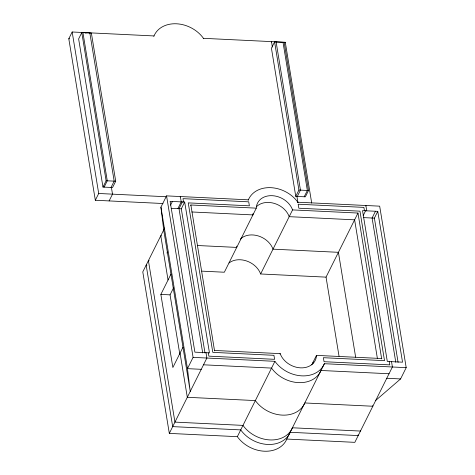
<?xml version="1.0" encoding="UTF-8"?>
<svg xmlns="http://www.w3.org/2000/svg" width="475" height="475" viewBox="0 0 475 475"><rect width="100%" height="100%" fill="white"/><g stroke="black" fill="none" stroke-linecap="round" stroke-linejoin="round"><path stroke-width="0.71" d="M162.99 203.52L95.327 200.254L68.798 38.76L72.17 31.991L154.007 35.94A29.028 22.657 26.5 0 1 176.54 23.786A29.028 22.657 26.5 0 1 203.454 38.327L285.285 42.275L311.707 203.098M81.783 32.603L78.636 38.92L102.974 187.073L112.557 187.53L115.704 181.213L91.366 33.066L81.783 32.603L106.121 180.755L102.974 187.073M85.761 33.078L85.969 32.656L86.04 33.072M153.799 36.361L154.007 35.94M95.327 200.254L98.705 193.485L72.17 31.991M104.12 187.126L107.273 180.809L82.935 32.662M111.019 187.459L114.172 181.141L89.834 32.995M109.125 200.919L112.504 194.15L111.405 187.477M203.241 38.748L203.454 38.327M160.93 207.159L187.465 368.653L190.237 391.43L163.709 229.936L160.93 207.159L166.559 195.878L248.389 199.827A29.028 22.657 26.5 0 1 270.922 187.672A29.028 22.657 26.5 0 1 297.837 202.213L379.673 206.162L406.202 367.656L400.579 378.937L375.755 400.378M170.578 205.147L172.419 201.453M164.683 227.982L142.785 271.896L169.314 433.39L237.352 436.673A29.028 22.657 26.5 0 0 264.266 451.214A29.028 22.657 26.5 0 0 286.793 439.06L354.831 442.344L392.403 366.991L391.525 361.647M180.144 196.965L180.357 196.543L181.23 201.881L177.858 208.65M182.382 201.934L179.01 208.703L202.7 352.931M205.004 353.044L181.308 208.816L184.68 202.047L170.115 201.347L194.893 352.159L209.457 352.866L184.68 202.047M271.278 42.032L271.486 41.61L272.377 47.031M166.915 253.038L167.432 252.005M190.659 205.42L190.873 204.992L256.286 208.151A19.356 15.105 26.5 0 1 272.234 195.682A19.356 15.105 26.5 0 1 292.57 209.902L357.99 213.055L381.68 358.957M274.586 41.907L271.433 48.224L295.771 196.371L305.354 196.834L308.507 190.517L284.169 42.37L274.586 41.907L298.923 190.053L295.771 196.371M285.077 42.697L285.285 42.275M182.976 347.225L172.864 367.502L160.859 294.411L170.97 274.134M179.817 354.243L170.056 294.856L173.648 287.654M248.182 200.248L248.389 199.827M256.286 208.151L224.342 272.228L201.857 271.142M166.559 195.878L193.088 357.372L187.465 368.653L201.263 369.318M169.314 433.39L206.886 358.037L206.007 352.699M214.558 350.894L190.873 204.992M297.308 196.448L300.455 190.131L276.118 41.984M229.033 262.966A19.356 15.105 26.5 0 1 246.774 261.036A19.356 15.105 26.5 0 1 260.627 273.974L292.57 209.902M297.623 202.635L297.837 202.213M304.208 196.781L307.355 190.463L283.017 42.317M237.352 436.673L274.924 361.321A29.028 22.657 26.5 0 0 301.839 375.862A29.028 22.657 26.5 0 0 324.366 363.707L406.202 367.656M279.977 354.053L280.191 353.632A19.356 15.105 26.5 0 0 300.521 367.852A19.356 15.105 26.5 0 0 316.469 355.377L381.888 358.536M339.025 356.167L326.04 277.133L357.99 213.055M365.661 205.918L365.875 205.491L366.747 210.835M363.143 215.697L365.602 210.775M375.464 211.25L372.091 218.019L395.788 362.247M398.086 362.36L374.389 218.132L377.767 211.363L362.532 210.627L387.309 361.445L402.545 362.182L377.767 211.363M311.772 364.8L316.469 355.377M286.793 439.06L324.366 363.707M68.798 38.76L69.659 38.802M106.121 180.755L115.704 181.213M298.923 190.053L308.507 190.517M98.705 193.485L166.363 196.751M171.243 208.329L181.308 208.816M363.636 217.615L374.389 218.132M191.858 211.975L252.914 214.92A19.356 15.105 26.5 0 1 253.015 213.649M161.547 235.838L160.782 235.802L168.043 280.001M197.748 245.527L236.716 247.41A19.356 15.105 26.5 0 1 236.817 246.139M149.174 260.656L148.408 260.615L174.937 422.109L242.974 425.392A29.028 22.657 26.5 0 0 269.889 439.933A29.028 22.657 26.5 0 0 292.422 427.779L360.46 431.062L360.347 430.397M146.923 265.169L146.157 265.127L172.692 426.621L240.724 429.905A29.028 22.657 26.5 0 0 267.639 444.446A29.028 22.657 26.5 0 0 290.172 432.292L358.209 435.575L358.097 434.91M260.627 273.974L326.04 277.133M160.859 294.411L170.056 294.856M214.771 350.473L280.191 353.632M193.088 357.372L274.924 361.321M203.514 364.806L271.546 368.089A29.028 22.657 26.5 0 0 298.46 382.624A29.028 22.657 26.5 0 0 320.993 370.476L389.031 373.754M386.781 378.266L400.579 378.937M364.45 210.722L363.903 207.385L298.163 204.214L298.822 208.216L359.961 211.167L384.518 360.65L323.38 357.699L324.039 361.701L389.773 364.877L389.227 361.54M377.358 358.257L354.617 219.824L289.198 216.671A19.356 15.105 26.5 0 0 274.508 203.454A19.356 15.105 26.5 0 0 256.536 206.595M372.721 405.579L372.827 406.244L304.796 402.96A29.028 22.657 26.5 0 1 282.263 415.114A29.028 22.657 26.5 0 1 255.348 400.579L187.31 397.296L180.049 353.091M355.644 357.17L338.414 252.314L273 249.161A19.356 15.105 26.5 0 0 258.311 235.944A19.356 15.105 26.5 0 0 240.338 239.085M296.923 196.43L297.95 202.683M183.534 201.994L182.982 198.657L248.722 201.828L249.381 205.829L188.243 202.878L212.8 352.361L273.938 355.312L274.592 359.32L208.857 356.143L208.311 352.806M313.096 362.146A19.356 15.105 26.5 0 1 312.995 363.417"/></g></svg>
